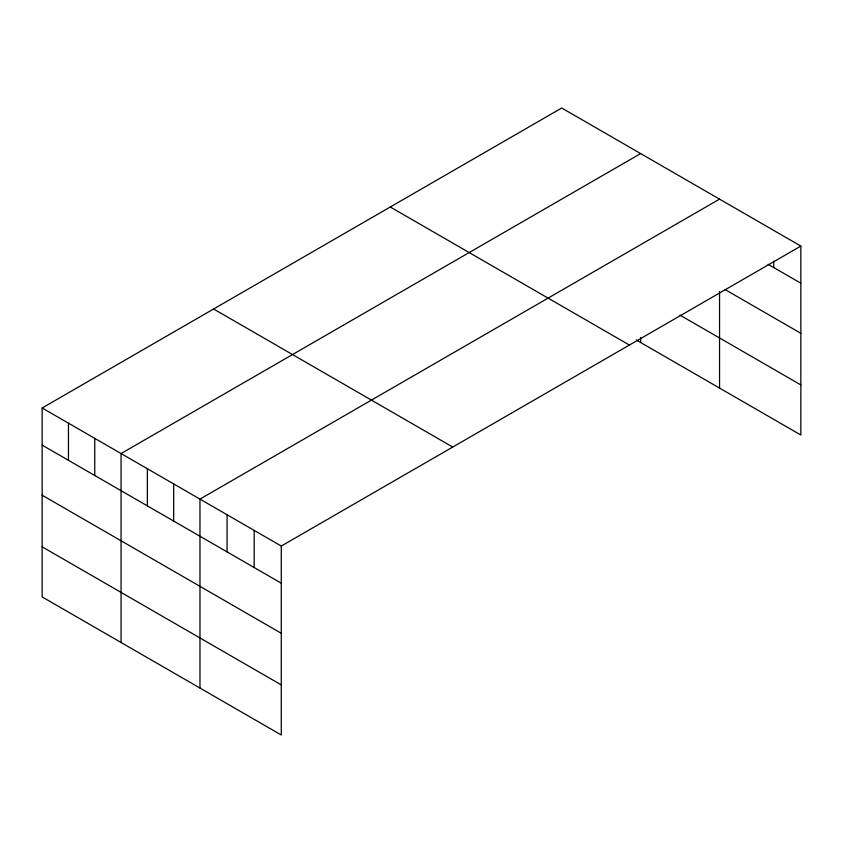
<?xml version="1.0" encoding="UTF-8"?>
<svg xmlns="http://www.w3.org/2000/svg" width="843" height="843" viewBox="0 0 843 843"><rect width="100%" height="100%" fill="white"/><g stroke="black" fill="none" stroke-linecap="round" stroke-linejoin="round"><path stroke-width="1.26" d="M800.85 246.072L281.277 546.043L281.277 734.991L42.15 596.928L42.15 407.991L561.723 108.009L800.85 246.072L800.85 435.009L636.254 339.982M640.638 153.574L121.065 453.545L121.065 642.492M719.553 199.127L199.97 499.109L199.97 688.046M768.099 264.302L800.85 283.206M725.191 289.623L800.85 333.301M680.09 315.198L800.85 384.914M390.267 206.999L629.394 345.061M213.606 308.991L452.733 447.053M42.15 407.991L281.277 546.043M42.15 445.125L281.277 583.187M42.15 495.22L281.277 633.283M42.15 546.833L281.277 684.895M773.748 261.161L773.748 267.568M719.553 291.53L719.553 388.075M640.638 337.506L640.638 342.511M254.175 530.395L254.175 567.539M227.073 514.746L227.073 551.891M173.669 483.914L173.669 521.058M147.367 468.729L147.367 505.874M94.753 438.36L94.753 475.505M68.452 423.175L68.452 460.31"/></g></svg>
